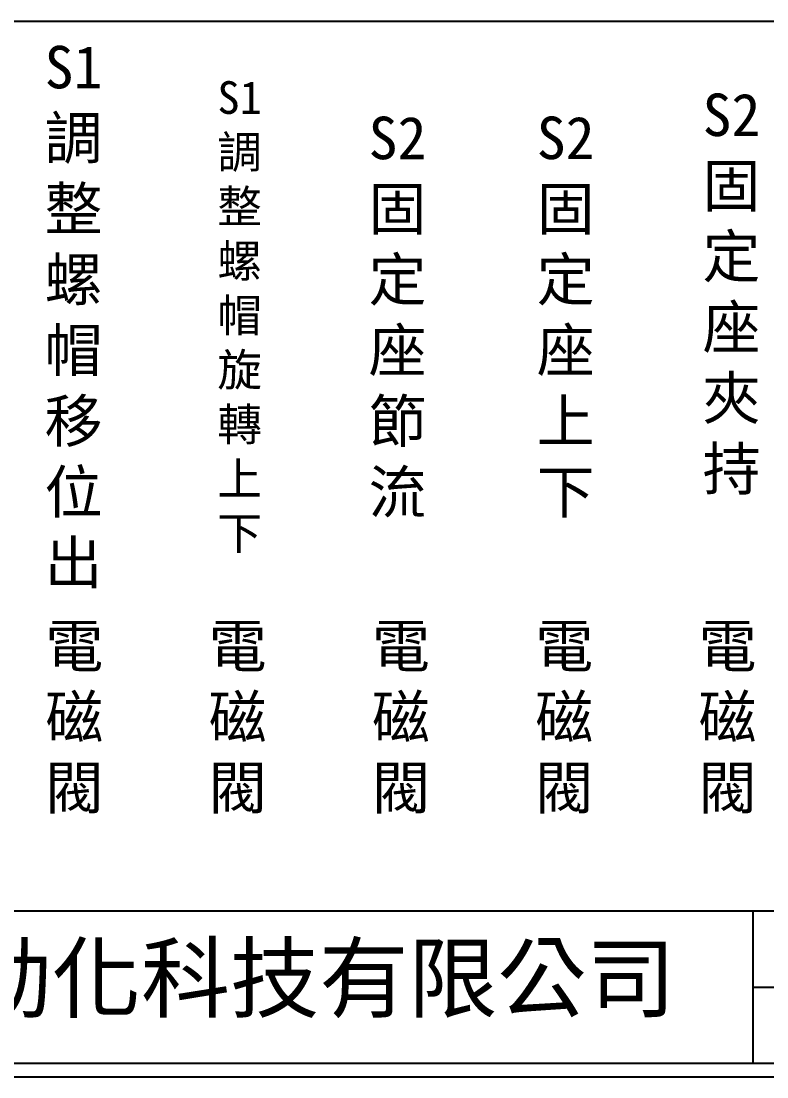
# Model space of a CAD drawing. Extents: x 926 to 1213, y 3 to 207.
# Drawn here: x 994.3 to 1062.8, y 3 to 100 of the extents above; entities that cross this region are included whole.
import ezdxf

# ---------------------------------------------------------------- set-up
doc = ezdxf.new("R2010")
doc.units = 0
doc.layers.add('圖框層', color=7, linetype='CONTINUOUS')
doc.layers.add('標尺寸層', color=3, linetype='CONTINUOUS')
doc.styles.add('CNS', font='romanc.shx', dxfattribs={"bigfont": 'chineset.shx'})
doc.styles.add('STSL', font='KAIU.TTF')

msp = doc.modelspace()

# ---------------------------------------------------------------- linework, layer by layer
at = {"layer": '圖框層', "color": 7}
for p, q in [((926.992, 18.25), (1211.493, 18.25)), ((1061.493, 4.25), (1061.493, 18.25)), ((1061.493, 11.25), (1211.493, 11.25)), ((926.992, 4.25), (1211.493, 4.25)), ((925.742, 3), (1212.742, 3))]:
    msp.add_line(p, q, dxfattribs=at)
at = {"layer": '標尺寸層', "color": 7}
msp.add_line((930.49, 99.958), (1208.361, 99.958), dxfattribs=at)

# ---------------------------------------------------------------- texts
at = {"layer": '圖框層', "color": 4, "style": 'STSL'}
msp.add_text('泓陞自動化科技有限公司', height=6, dxfattribs=at).set_placement((964.346, 9.076))
at = {"layer": '標尺寸層', "color": 7, "attachment_point": 5, "style": 'CNS'}
for s, insert, char_height, width in [('{\\fDFKai-SB|b0|i0|c136|p65;S1調整螺帽移位出}', (999.065, 72.772), 3.9, 4.96081), ('{\\fDFKai-SB|b0|i0|c136|p65;S1調整螺帽旋轉上下}', (1014.324, 72.772), 3, 4.96081), ('{\\fDFKai-SB|b0|i0|c136|p65;S2固定座夾持}', (1059.507, 74.883), 3.9, 4.96081), ('{\\fDFKai-SB|b0|i0|c136|p65;S2固定座節流}', (1028.828, 72.772), 3.9, 4.96081), ('{\\fDFKai-SB|b0|i0|c136|p65;S2固定座上下}', (1044.274, 72.772), 3.9, 4.96081), ('{\\fDFKai-SB|b0|i0|c136|p65;電磁閥}', (999.141, 35.841), 3.9, 8.6627), ('{\\fDFKai-SB|b0|i0|c136|p65;電磁閥}', (1014.141, 35.841), 3.9, 8.6627), ('{\\fDFKai-SB|b0|i0|c136|p65;電磁閥}', (1029.141, 35.841), 3.9, 8.6627), ('{\\fDFKai-SB|b0|i0|c136|p65;電磁閥}', (1044.141, 35.841), 3.9, 8.6627), ('{\\fDFKai-SB|b0|i0|c136|p65;電磁閥}', (1059.141, 35.841), 3.9, 8.6627)]:
    msp.add_mtext(s, dxfattribs=dict(at, insert=insert, char_height=char_height, width=width))

doc.saveas('drawing.dxf')
